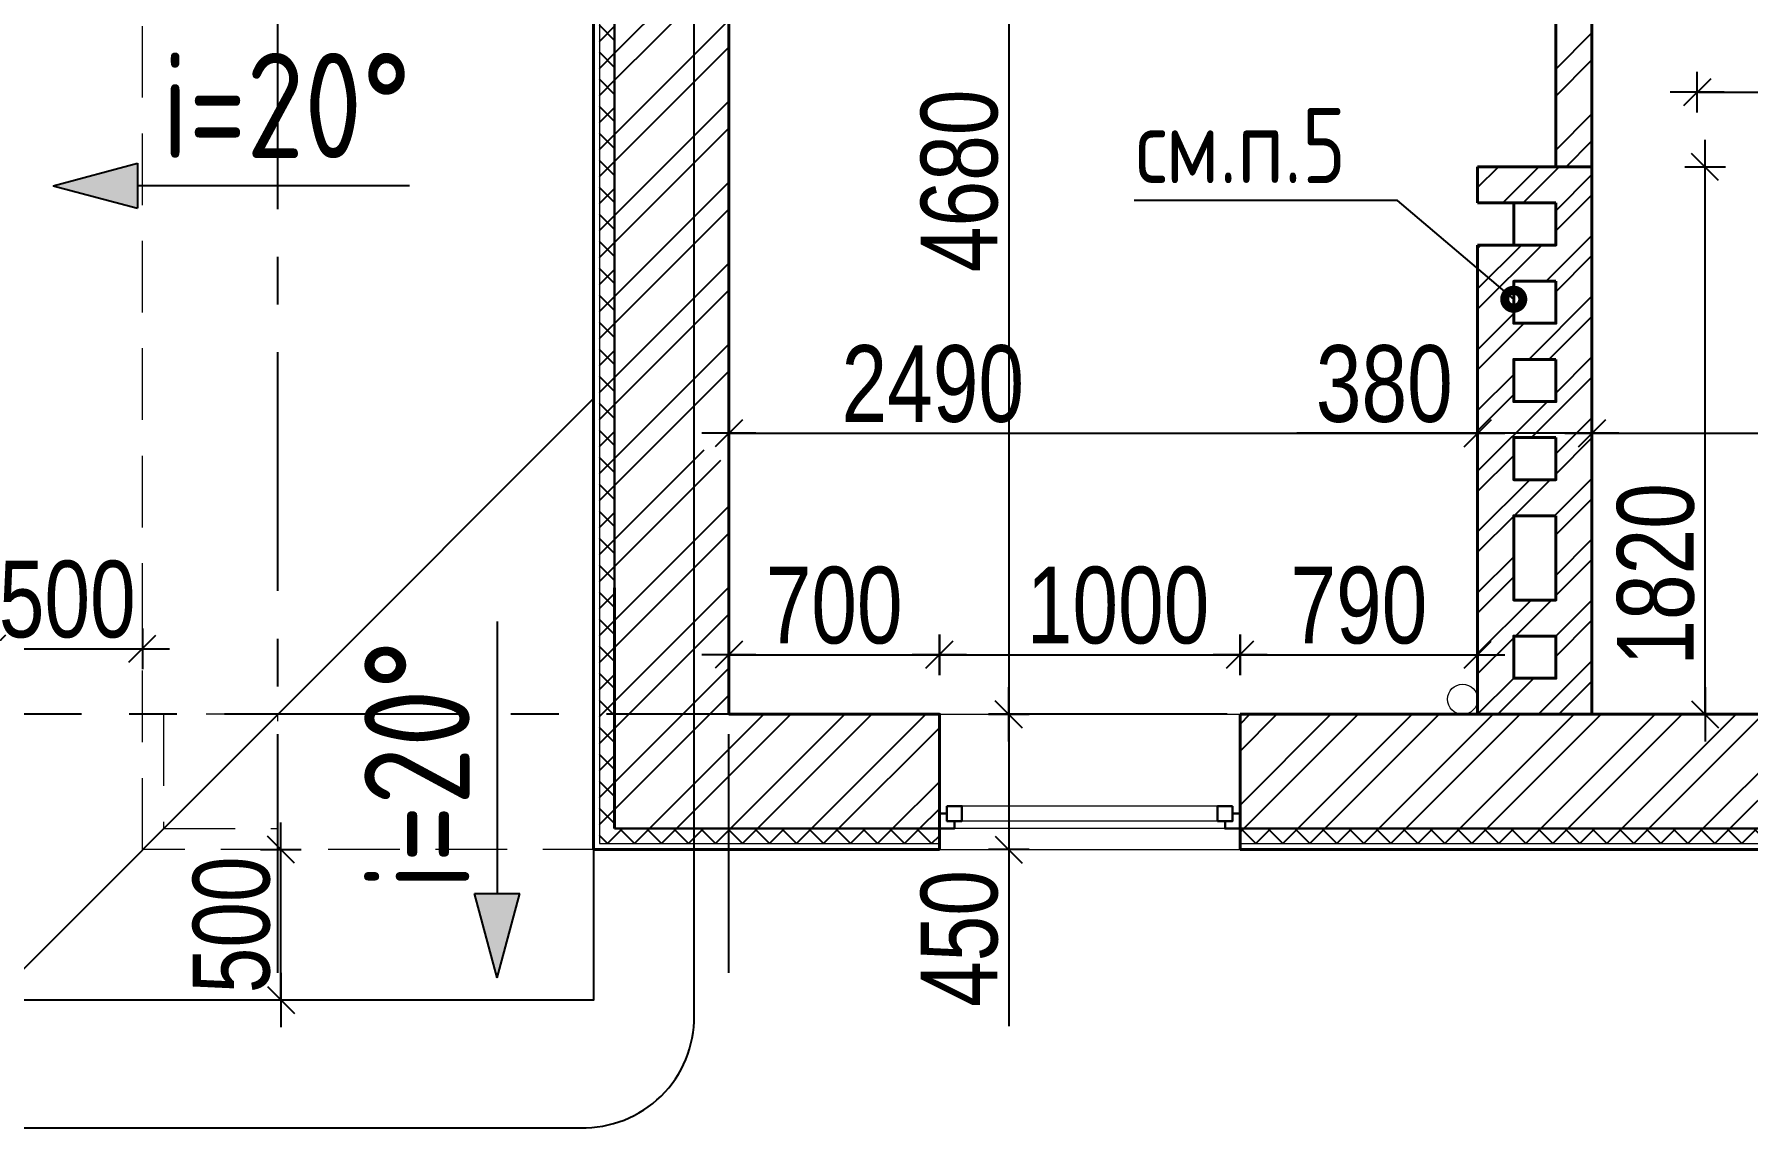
# Model space of a CAD drawing. Extents: x -12289450 to -10763036, y -7834513 to -6150123.
# Drawn here: x -11168298 to -11162601, y -7688992 to -7685356 of the extents above; entities that cross this region are included whole.
import ezdxf

# ---------------------------------------------------------------- set-up
doc = ezdxf.new("R2010")
doc.units = 0
doc.header["$LTSCALE"] = 25
doc.header["$PDMODE"] = 35
doc.linetypes.add('CENTER', pattern=[50.8, 31.75, -6.35, 6.35, -6.35])
doc.linetypes.add('HIDDEN2', pattern=[4.7625, 3.175, -1.5875])
doc.layers.get('DefPoints').update_dxf_attribs({"color": 10, "lineweight": 30})
for name, color, linetype in [('005-РАЗМЕРЫ', 252, 'Continuous'), ('008-ШТРИХОВКА', 252, 'Continuous'), ('014-ОСИ', 251, 'CENTER'), ('Annotation - Text', 7, 'Continuous'), ('Крыши', 7, 'Continuous'), ('Текст', 7, 'Continuous'), ('Чертеж эскизный', 7, 'Continuous')]:
    doc.layers.add(name, color=color, linetype=linetype)
for name, color, linetype, lineweight in [('text', 1, 'Continuous', 15), ('Перегор', 4, 'Continuous', 20), ('СТЕНЫ', 5, 'Continuous', 40)]:
    doc.layers.add(name, color=color, linetype=linetype, lineweight=lineweight)
doc.layers.add('Окна ArchiCAD_Ном._пера__23', color=7, linetype='Continuous', lineweight=30, true_color=0xff6600)
doc.layers.add('Окна ArchiCAD_Ном._пера__3', color=7, linetype='Continuous', lineweight=15, true_color=0xff6600)
doc.styles.add('GOST 2.304', font='cs_gost2304.shx')
doc.styles.add('TXT0', font='txt', dxfattribs={"width": 0.8})
doc.styles.add('ГОСТ 2.304', font='CS_Gost2304.shx')
doc.dimstyles.new('РАЗМЕРЫ', dxfattribs={"dimscale": 30, "dimtxt": 8.5, "dimasz": 0.15, "dimexe": 0, "dimexo": 0, "dimgap": 1.2, "dimtad": 1, "dimdec": 0, "dimzin": 0, "dimdsep": 46, "dimtxsty": 'TXT0', "dimblk1": 'A8MITTA', "dimblk2": 'A8MITTA', "dimsah": 1, "dimcen": 2, "dimse1": 1, "dimse2": 1, "dimadec": 0, "dimazin": 0, "dimtp": 6, "dimtm": 6, "dimtfac": 1, "dimtdec": 0, "dimtofl": 0, "dimtmove": 0, "dimatfit": 3, "dimldrblk": 'A8MITTA', "dimfxl": 0, "dimtolj": 1, "dimtzin": 0, "dimarcsym": 0})

# ---------------------------------------------------------------- blocks, each defined once
blk = doc.blocks.new('A8MITTA', base_point=(3180, 3140))
for p, q in [((3180, 3155), (3180, 3125)), ((3170, 3130), (3190, 3150)), ((3160, 3140), (3200, 3140))]:
    blk.add_line(p, q)
blk = doc.blocks.new('*D335')
at = {"layer": '005-РАЗМЕРЫ', "color": 0, "lineweight": -2, "ltscale": 1.2, "transparency": 16777216}
for p, q in [((-11165057.8, -7687621.7), (-11165057.8, -7688062.7)), ((-11165057.8, -7688067.2), (-11165057.8, -7688653.7))]:
    blk.add_line(p, q, dxfattribs=at)
at = {"layer": 'DefPoints', "color": 0, "ltscale": 1.2, "transparency": 16777216}
for p in [(-11165057.8, -7687617.2), (-11165288.7, -7688067.2), (-11165057.8, -7688067.2)]:
    blk.add_point(p, dxfattribs=at)
at = {"layer": '005-РАЗМЕРЫ', "color": 0, "lineweight": -2, "ltscale": 1.2, "transparency": 16777216, "xscale": 4.5, "yscale": 4.5, "zscale": 4.5}
for p, rotation in [((-11165057.8, -7687617.2), 90), ((-11165057.8, -7688067.2), 270)]:
    blk.add_blockref('A8MITTA', p, dxfattribs=dict(at, rotation=rotation))
at = {"layer": '005-РАЗМЕРЫ', "color": 0, "ltscale": 1.2, "transparency": 16777216, "insert": (-11165221.3, -7688362.7), "char_height": 255, "attachment_point": 5, "rotation": 90, "style": 'TXT0'}
blk.add_mtext('\\A1;450', dxfattribs=at)
blk = doc.blocks.new('*D307')
at = {"layer": '005-РАЗМЕРЫ', "color": 0, "lineweight": -2, "ltscale": 1.2, "transparency": 16777216}
blk.add_line((-11165984.2, -7686682.8), (-11163503.2, -7686682.8), dxfattribs=at)
at = {"layer": 'DefPoints', "color": 0, "ltscale": 1.2, "transparency": 16777216}
for p in [(-11163498.7, -7686682.8), (-11165988.7, -7686767.4), (-11163498.7, -7686827.4)]:
    blk.add_point(p, dxfattribs=at)
at = {"layer": '005-РАЗМЕРЫ', "color": 0, "lineweight": -2, "ltscale": 1.2, "transparency": 16777216, "xscale": 4.5, "yscale": 4.5, "zscale": 4.5, "rotation": 180}
blk.add_blockref('A8MITTA', (-11165988.7, -7686682.8), dxfattribs=at)
at = {"layer": '005-РАЗМЕРЫ', "color": 0, "lineweight": -2, "ltscale": 1.2, "transparency": 16777216, "xscale": 4.5, "yscale": 4.5, "zscale": 4.5}
blk.add_blockref('A8MITTA', (-11163498.7, -7686682.8), dxfattribs=at)
at = {"layer": '005-РАЗМЕРЫ', "color": 0, "ltscale": 1.2, "transparency": 16777216, "insert": (-11165310.5, -7686519.3), "char_height": 255, "attachment_point": 5, "style": 'TXT0'}
blk.add_mtext('\\A1;2490', dxfattribs=at)
blk = doc.blocks.new('*D308')
at = {"layer": '005-РАЗМЕРЫ', "color": 0, "lineweight": -2, "ltscale": 1.2, "transparency": 16777216}
for p, q in [((-11163498.7, -7686682.8), (-11164100.2, -7686682.8)), ((-11163123.2, -7686682.8), (-11163494.2, -7686682.8))]:
    blk.add_line(p, q, dxfattribs=at)
at = {"layer": 'DefPoints', "color": 0, "ltscale": 1.2, "transparency": 16777216}
for p in [(-11163118.7, -7686682.8), (-11163498.7, -7686827.4), (-11163118.7, -7686827.4)]:
    blk.add_point(p, dxfattribs=at)
at = {"layer": '005-РАЗМЕРЫ', "color": 0, "lineweight": -2, "ltscale": 1.2, "transparency": 16777216, "xscale": 4.5, "yscale": 4.5, "zscale": 4.5, "rotation": 180}
blk.add_blockref('A8MITTA', (-11163498.7, -7686682.8), dxfattribs=at)
at = {"layer": '005-РАЗМЕРЫ', "color": 0, "lineweight": -2, "ltscale": 1.2, "transparency": 16777216, "xscale": 4.5, "yscale": 4.5, "zscale": 4.5}
blk.add_blockref('A8MITTA', (-11163118.7, -7686682.8), dxfattribs=at)
at = {"layer": '005-РАЗМЕРЫ', "color": 0, "ltscale": 1.2, "transparency": 16777216, "insert": (-11163809.2, -7686519.3), "char_height": 255, "attachment_point": 5, "style": 'TXT0'}
blk.add_mtext('\\A1;380', dxfattribs=at)
blk = doc.blocks.new('*D321')
at = {"layer": '005-РАЗМЕРЫ', "color": 0, "lineweight": -2, "ltscale": 1.2, "transparency": 16777216}
blk.add_line((-11163114.2, -7686682.8), (-11161083.2, -7686682.8), dxfattribs=at)
at = {"layer": 'DefPoints', "color": 0, "ltscale": 1.2, "transparency": 16777216}
for p in [(-11161078.7, -7686682.8), (-11163118.7, -7686756.2), (-11161078.7, -7686756.2)]:
    blk.add_point(p, dxfattribs=at)
at = {"layer": '005-РАЗМЕРЫ', "color": 0, "lineweight": -2, "ltscale": 1.2, "transparency": 16777216, "xscale": 4.5, "yscale": 4.5, "zscale": 4.5, "rotation": 180}
blk.add_blockref('A8MITTA', (-11163118.7, -7686682.8), dxfattribs=at)
at = {"layer": '005-РАЗМЕРЫ', "color": 0, "lineweight": -2, "ltscale": 1.2, "transparency": 16777216, "xscale": 4.5, "yscale": 4.5, "zscale": 4.5}
blk.add_blockref('A8MITTA', (-11161078.7, -7686682.8), dxfattribs=at)
at = {"layer": '005-РАЗМЕРЫ', "color": 0, "ltscale": 1.2, "transparency": 16777216, "insert": (-11162118.4, -7686519.3), "char_height": 255, "attachment_point": 5, "style": 'TXT0'}
blk.add_mtext('\\A1;2040', dxfattribs=at)
blk = doc.blocks.new('*D341')
at = {"layer": '005-РАЗМЕРЫ', "color": 0, "lineweight": -2, "ltscale": 1.2, "transparency": 16777216}
blk.add_line((-11165057.8, -7682941.7), (-11165057.8, -7687612.7), dxfattribs=at)
at = {"layer": 'DefPoints', "color": 0, "ltscale": 1.2, "transparency": 16777216}
for p in [(-11164613.7, -7682937.2), (-11165057.8, -7687617.2), (-11164613.7, -7687617.2)]:
    blk.add_point(p, dxfattribs=at)
at = {"layer": '005-РАЗМЕРЫ', "color": 0, "lineweight": -2, "ltscale": 1.2, "transparency": 16777216, "xscale": 4.5, "yscale": 4.5, "zscale": 4.5}
for p, rotation in [((-11165057.8, -7682937.2), 90), ((-11165057.8, -7687617.2), 270)]:
    blk.add_blockref('A8MITTA', p, dxfattribs=dict(at, rotation=rotation))
at = {"layer": '005-РАЗМЕРЫ', "color": 0, "ltscale": 1.2, "transparency": 16777216, "insert": (-11165221.3, -7685843.5), "char_height": 255, "attachment_point": 5, "rotation": 90, "style": 'TXT0'}
blk.add_mtext('\\A1;4680', dxfattribs=at)
blk = doc.blocks.new('*D285')
at = {"layer": '005-РАЗМЕРЫ', "color": 0, "lineweight": -2, "ltscale": 1.2, "transparency": 16777216}
blk.add_line((-11168434.2, -7687399.2), (-11167943.2, -7687399.2), dxfattribs=at)
at = {"layer": 'DefPoints', "color": 0, "ltscale": 1.2, "transparency": 16777216}
for p in [(-11167938.7, -7687399.2), (-11168438.7, -7688067.2), (-11167938.7, -7688067.2)]:
    blk.add_point(p, dxfattribs=at)
at = {"layer": '005-РАЗМЕРЫ', "color": 0, "lineweight": -2, "ltscale": 1.2, "transparency": 16777216, "xscale": 4.5, "yscale": 4.5, "zscale": 4.5, "rotation": 180}
blk.add_blockref('A8MITTA', (-11168438.7, -7687399.2), dxfattribs=at)
at = {"layer": '005-РАЗМЕРЫ', "color": 0, "lineweight": -2, "ltscale": 1.2, "transparency": 16777216, "xscale": 4.5, "yscale": 4.5, "zscale": 4.5}
blk.add_blockref('A8MITTA', (-11167938.7, -7687399.2), dxfattribs=at)
at = {"layer": '005-РАЗМЕРЫ', "color": 0, "ltscale": 1.2, "transparency": 16777216, "insert": (-11168188.7, -7687235.7), "char_height": 255, "attachment_point": 5, "style": 'TXT0'}
blk.add_mtext('\\A1;500', dxfattribs=at)
blk = doc.blocks.new('ЛИНИЯ_8331', base_point=(-6696.4, 28376.8))
at = {"layer": 'Чертеж эскизный', "color": 49, "linetype": 'Continuous'}
for p, q in [((-5512.4, 28376.8), (-5792.3, 28451.8)), ((-5792.3, 28301.8), (-5792.3, 28451.8)), ((-5512.4, 28376.8), (-5792.3, 28301.8))]:
    blk.add_line(p, q, dxfattribs=at)
at = {"layer": 'Чертеж эскизный', "color": 7, "linetype": 'Continuous'}
blk.add_line((-6696.4, 28376.8), (-5792.3, 28376.8), dxfattribs=at)
at = {"layer": 'Чертеж эскизный', "color": 49}
blk.add_solid([(-5512.4, 28376.8), (-5792.3, 28301.8), (-5792.3, 28451.8)], dxfattribs=at)
blk = doc.blocks.new('*D283')
at = {"layer": '005-РАЗМЕРЫ', "color": 0, "lineweight": -2, "ltscale": 1.2, "transparency": 16777216}
blk.add_line((-11167478.4, -7688562.7), (-11167478.4, -7688071.7), dxfattribs=at)
at = {"layer": 'DefPoints', "color": 0, "ltscale": 1.2, "transparency": 16777216}
for p in [(-11168789.9, -7688067.2), (-11167478.4, -7688067.2), (-11168789.9, -7688567.2)]:
    blk.add_point(p, dxfattribs=at)
at = {"layer": '005-РАЗМЕРЫ', "color": 0, "lineweight": -2, "ltscale": 1.2, "transparency": 16777216, "xscale": 4.5, "yscale": 4.5, "zscale": 4.5}
for p, rotation in [((-11167478.4, -7688067.2), 90), ((-11167478.4, -7688567.2), 270)]:
    blk.add_blockref('A8MITTA', p, dxfattribs=dict(at, rotation=rotation))
at = {"layer": '005-РАЗМЕРЫ', "color": 0, "ltscale": 1.2, "transparency": 16777216, "insert": (-11167641.9, -7688317.2), "char_height": 255, "attachment_point": 5, "rotation": 90, "style": 'TXT0'}
blk.add_mtext('\\A1;500', dxfattribs=at)
blk = doc.blocks.new('*D376')
at = {"layer": '005-РАЗМЕРЫ', "color": 0, "lineweight": -2, "ltscale": 1.2, "transparency": 16777216}
blk.add_line((-11162764.2, -7685548.9), (-11161873.2, -7685548.9), dxfattribs=at)
at = {"layer": 'DefPoints', "color": 0, "ltscale": 1.2, "transparency": 16777216}
for p in [(-11162768.7, -7684857.2), (-11161868.7, -7684857.2), (-11161868.7, -7685548.9)]:
    blk.add_point(p, dxfattribs=at)
at = {"layer": '005-РАЗМЕРЫ', "color": 0, "lineweight": -2, "ltscale": 1.2, "transparency": 16777216, "xscale": 4.5, "yscale": 4.5, "zscale": 4.5, "rotation": 180}
blk.add_blockref('A8MITTA', (-11162768.7, -7685548.9), dxfattribs=at)
at = {"layer": '005-РАЗМЕРЫ', "color": 0, "lineweight": -2, "ltscale": 1.2, "transparency": 16777216, "xscale": 4.5, "yscale": 4.5, "zscale": 4.5}
blk.add_blockref('A8MITTA', (-11161868.7, -7685548.9), dxfattribs=at)
at = {"layer": '005-РАЗМЕРЫ', "color": 0, "ltscale": 1.2, "transparency": 16777216, "insert": (-11162318.7, -7685385.4), "char_height": 255, "attachment_point": 5, "style": 'TXT0'}
blk.add_mtext('\\A1;900', dxfattribs=at)
blk = doc.blocks.new('*D377')
at = {"layer": '005-РАЗМЕРЫ', "color": 0, "lineweight": -2, "ltscale": 1.2, "transparency": 16777216}
blk.add_line((-11165984.2, -7687419.3), (-11165293.2, -7687419.3), dxfattribs=at)
at = {"layer": 'DefPoints', "color": 0, "ltscale": 1.2, "transparency": 16777216}
for p in [(-11165288.7, -7687419.3), (-11165988.7, -7687617.2), (-11165288.7, -7687617.2)]:
    blk.add_point(p, dxfattribs=at)
at = {"layer": '005-РАЗМЕРЫ', "color": 0, "lineweight": -2, "ltscale": 1.2, "transparency": 16777216, "xscale": 4.5, "yscale": 4.5, "zscale": 4.5, "rotation": 180}
blk.add_blockref('A8MITTA', (-11165988.7, -7687419.3), dxfattribs=at)
at = {"layer": '005-РАЗМЕРЫ', "color": 0, "lineweight": -2, "ltscale": 1.2, "transparency": 16777216, "xscale": 4.5, "yscale": 4.5, "zscale": 4.5}
blk.add_blockref('A8MITTA', (-11165288.7, -7687419.3), dxfattribs=at)
at = {"layer": '005-РАЗМЕРЫ', "color": 0, "ltscale": 1.2, "transparency": 16777216, "insert": (-11165638.7, -7687255.8), "char_height": 255, "attachment_point": 5, "style": 'TXT0'}
blk.add_mtext('\\A1;700', dxfattribs=at)
blk = doc.blocks.new('*D378')
at = {"layer": '005-РАЗМЕРЫ', "color": 0, "lineweight": -2, "ltscale": 1.2, "transparency": 16777216}
blk.add_line((-11165284.2, -7687419.3), (-11164293.2, -7687419.3), dxfattribs=at)
at = {"layer": 'DefPoints', "color": 0, "ltscale": 1.2, "transparency": 16777216}
for p in [(-11164288.7, -7687419.3), (-11165288.7, -7687617.2), (-11164288.7, -7687617.2)]:
    blk.add_point(p, dxfattribs=at)
at = {"layer": '005-РАЗМЕРЫ', "color": 0, "lineweight": -2, "ltscale": 1.2, "transparency": 16777216, "xscale": 4.5, "yscale": 4.5, "zscale": 4.5, "rotation": 180}
blk.add_blockref('A8MITTA', (-11165288.7, -7687419.3), dxfattribs=at)
at = {"layer": '005-РАЗМЕРЫ', "color": 0, "lineweight": -2, "ltscale": 1.2, "transparency": 16777216, "xscale": 4.5, "yscale": 4.5, "zscale": 4.5}
blk.add_blockref('A8MITTA', (-11164288.7, -7687419.3), dxfattribs=at)
at = {"layer": '005-РАЗМЕРЫ', "color": 0, "ltscale": 1.2, "transparency": 16777216, "insert": (-11164694.5, -7687255.8), "char_height": 255, "attachment_point": 5, "style": 'TXT0'}
blk.add_mtext('\\A1;1000', dxfattribs=at)
blk = doc.blocks.new('*D379')
at = {"layer": '005-РАЗМЕРЫ', "color": 0, "lineweight": -2, "ltscale": 1.2, "transparency": 16777216}
blk.add_line((-11164284.2, -7687419.3), (-11163503.2, -7687419.3), dxfattribs=at)
at = {"layer": 'DefPoints', "color": 0, "ltscale": 1.2, "transparency": 16777216}
for p in [(-11163498.7, -7687419.3), (-11164288.7, -7687617.2), (-11163498.7, -7687617.2)]:
    blk.add_point(p, dxfattribs=at)
at = {"layer": '005-РАЗМЕРЫ', "color": 0, "lineweight": -2, "ltscale": 1.2, "transparency": 16777216, "xscale": 4.5, "yscale": 4.5, "zscale": 4.5, "rotation": 180}
blk.add_blockref('A8MITTA', (-11164288.7, -7687419.3), dxfattribs=at)
at = {"layer": '005-РАЗМЕРЫ', "color": 0, "lineweight": -2, "ltscale": 1.2, "transparency": 16777216, "xscale": 4.5, "yscale": 4.5, "zscale": 4.5}
blk.add_blockref('A8MITTA', (-11163498.7, -7687419.3), dxfattribs=at)
at = {"layer": '005-РАЗМЕРЫ', "color": 0, "ltscale": 1.2, "transparency": 16777216, "insert": (-11163893.7, -7687255.8), "char_height": 255, "attachment_point": 5, "style": 'TXT0'}
blk.add_mtext('\\A1;790', dxfattribs=at)
blk = doc.blocks.new('*D417')
at = {"layer": '005-РАЗМЕРЫ', "color": 0, "lineweight": -2, "ltscale": 1.2, "transparency": 16777216}
blk.add_line((-11162742.5, -7687612.7), (-11162742.5, -7685801.7), dxfattribs=at)
at = {"layer": 'DefPoints', "color": 0, "ltscale": 1.2, "transparency": 16777216}
for p in [(-11163118.7, -7685797.2), (-11162742.5, -7685797.2), (-11163118.7, -7687617.2)]:
    blk.add_point(p, dxfattribs=at)
at = {"layer": '005-РАЗМЕРЫ', "color": 0, "lineweight": -2, "ltscale": 1.2, "transparency": 16777216, "xscale": 4.5, "yscale": 4.5, "zscale": 4.5}
for p, rotation in [((-11162742.5, -7685797.2), 90), ((-11162742.5, -7687617.2), 270)]:
    blk.add_blockref('A8MITTA', p, dxfattribs=dict(at, rotation=rotation))
at = {"layer": '005-РАЗМЕРЫ', "color": 0, "ltscale": 1.2, "transparency": 16777216, "insert": (-11162906, -7687152.1), "char_height": 255, "attachment_point": 5, "rotation": 90, "style": 'TXT0'}
blk.add_mtext('\\A1;1820', dxfattribs=at)

msp = doc.modelspace()

# ---------------------------------------------------------------- hatches: boundary and pattern name
at = {"layer": '008-ШТРИХОВКА', "ltscale": 3}
h = msp.add_hatch(dxfattribs=at)
h.set_pattern_fill('ANSI32', color=256, scale=20)
h.set_pattern_definition([(45, (-11167868.72, -7687997.22), (-134.7038, 134.7038), []), (45, (-11167778.92, -7687997.22), (-134.7038, 134.7038), [])])
h.paths.add_polyline_path([(-11165988.7, -7679117.2), (-11166368.7, -7679117.2), (-11166368.7, -7680337.2), (-11167868.7, -7680337.2), (-11167868.7, -7681267.2), (-11167818.7, -7681267.2), (-11167488.7, -7681267.2), (-11167488.7, -7681117.2), (-11167488.7, -7680717.2), (-11165988.7, -7680717.2)])
h.paths.add_polyline_path([(-11165988.7, -7677117.2), (-11164988.7, -7677117.2), (-11164988.7, -7676737.2), (-11166368.7, -7676737.2), (-11166368.7, -7678117.2), (-11166318.7, -7678117.2), (-11165988.7, -7678117.2)])
h.paths.add_polyline_path([(-11158598.7, -7676737.2), (-11163988.7, -7676737.2), (-11163988.7, -7676787.2), (-11163988.7, -7677117.2), (-11161078.7, -7677117.2), (-11161078.7, -7677937.2), (-11160698.7, -7677937.2), (-11160698.7, -7677117.2), (-11158598.7, -7677117.2)])
h.paths.add_polyline_path([(-11160698.7, -7678977.2), (-11161078.7, -7678977.2), (-11161078.7, -7679557.2), (-11161078.7, -7680717.2), (-11160698.7, -7680717.2)])
h.paths.add_polyline_path([(-11154808.7, -7676737.2), (-11157598.7, -7676737.2), (-11157598.7, -7677117.2), (-11157588.7, -7677117.2), (-11155988.7, -7677117.2), (-11155503.8, -7677117.2), (-11155188.7, -7677117.2), (-11155188.7, -7679467.2), (-11154808.7, -7679467.2)])
h.paths.add_polyline_path([(-11154808.7, -7680467.2), (-11155188.5, -7680467.2), (-11155188.7, -7682817.2), (-11161078.7, -7682817.2), (-11161078.7, -7683347.2), (-11160698.7, -7683347.2), (-11160698.7, -7683197.2), (-11159698.7, -7683197.2), (-11156688.7, -7683197.2), (-11156688.7, -7687617.2), (-11158193.7, -7687617.2), (-11158193.7, -7687997.2), (-11156308.7, -7687997.2), (-11156308.7, -7686797.2), (-11156308.7, -7683197.2), (-11154808.7, -7683197.2)])
h.paths.add_polyline_path([(-11160698.7, -7684247.2), (-11161078.7, -7684247.2), (-11161078.7, -7687617.2), (-11160698.7, -7687617.2)], flags=17)
h.paths.add_polyline_path([(-11165988.7, -7682817.2), (-11167488.7, -7682817.2), (-11167488.7, -7682267.2), (-11167868.7, -7682267.2), (-11167868.7, -7683197.2), (-11166368.7, -7683197.2), (-11166368.7, -7687997.2), (-11165288.7, -7687997.2), (-11165288.7, -7687947.2), (-11165288.7, -7687617.2), (-11165988.7, -7687617.2), (-11165988.7, -7686772.6), (-11166070.7, -7686772.6), (-11166070.7, -7686614.6), (-11165988.7, -7686614.6), (-11165988.7, -7686105.2)])
h.paths.add_polyline_path([(-11159193.7, -7687617.2), (-11161778.7, -7687617.2), (-11164288.7, -7687617.2), (-11164288.7, -7687997.2), (-11162778.7, -7687997.2), (-11159193.7, -7687997.2)])
h = msp.add_hatch(dxfattribs=at)
h.set_pattern_fill('ANSI37', color=256, scale=20, style=0)
h.set_pattern_definition([(45, (-11167918.724, -7688047.22), (-44.90128, 44.90128), []), (135, (-11167918.724, -7688047.22), (-44.90128, -44.90128), [])])
h.paths.add_polyline_path([(-11166368.7, -7683197.2), (-11167868.7, -7683197.2), (-11167868.7, -7682267.2), (-11167918.7, -7682267.2), (-11167918.7, -7683247.2), (-11166418.7, -7683247.2), (-11166418.7, -7688047.2), (-11165288.7, -7688047.2), (-11165288.7, -7687997.2), (-11166368.7, -7687997.2)])
h.paths.add_polyline_path([(-11159193.7, -7687997.2), (-11162778.7, -7687997.2), (-11164288.7, -7687997.2), (-11164288.7, -7688047.2), (-11162778.7, -7688047.2), (-11159193.7, -7688047.2)])
h.paths.add_polyline_path([(-11156258.7, -7686797.2), (-11156258.7, -7683247.2), (-11154758.7, -7683247.2), (-11154758.7, -7680467.2), (-11154808.7, -7680467.2), (-11154808.7, -7683197.2), (-11156308.7, -7683197.2), (-11156308.7, -7686797.2), (-11156308.7, -7687997.2), (-11158193.7, -7687997.2), (-11158193.7, -7688047.2), (-11156258.7, -7688047.2)])
h = msp.add_hatch(dxfattribs=at)
h.set_pattern_fill('ANSI32', color=256, scale=20)
h.set_pattern_definition([(45, (-11165988.72, -7685797.22), (-134.704, 134.704), []), (45, (-11165898.92, -7685797.22), (-134.704, 134.704), [])])
h.paths.add_polyline_path([(-11162278.7, -7680597.2), (-11165988.7, -7680597.2), (-11165988.7, -7680717.2), (-11165838.7, -7680717.2), (-11165538.7, -7680717.2), (-11165238.7, -7680717.2), (-11164938.7, -7680717.2), (-11162278.7, -7680717.2)])
h.paths.add_polyline_path([(-11161078.7, -7680597.2), (-11161378.7, -7680597.2), (-11161378.7, -7680717.2), (-11161078.7, -7680717.2)])
h.paths.add_polyline_path([(-11159048.7, -7680597.2), (-11160698.7, -7680597.2), (-11160698.7, -7680717.2), (-11159048.7, -7680717.2)])
h.paths.add_polyline_path([(-11158928.7, -7682097.2), (-11159048.7, -7682097.2), (-11159048.7, -7682817.2), (-11158928.7, -7682817.2)])
h.paths.add_polyline_path([(-11161078.7, -7684737.2), (-11161868.7, -7684737.2), (-11161868.7, -7684857.2), (-11161078.7, -7684857.2)])
h.paths.add_polyline_path([(-11163118.7, -7684147.2), (-11163238.7, -7684147.2), (-11163238.7, -7685797.2), (-11163118.7, -7685797.2)])
h.paths.add_polyline_path([(-11162668.7, -7684737.2), (-11163118.7, -7684737.2), (-11163118.7, -7684857.2), (-11162668.7, -7684857.2)])
h.paths.add_polyline_path([(-11163118.7, -7682817.2), (-11165988.7, -7682817.2), (-11165988.7, -7682937.2), (-11163238.7, -7682937.2), (-11163238.7, -7683347.2), (-11163118.7, -7683347.2)])
h = msp.add_hatch(dxfattribs=at)
h.set_pattern_fill('ANSI32', color=256, scale=15)
h.set_pattern_definition([(45, (-11163498.72, -7687617.22), (-101.028, 101.028), []), (45, (-11163431.37, -7687617.22), (-101.028, 101.028), [])])
h.paths.add_polyline_path([(-11163118.7, -7685797.2), (-11163498.7, -7685797.2), (-11163498.7, -7685917.2), (-11163378.7, -7685917.2), (-11163238.7, -7685917.2), (-11163238.7, -7686057.2), (-11163378.7, -7686057.2), (-11163498.7, -7686057.2), (-11163498.7, -7687617.2), (-11163118.7, -7687617.2)])
h.paths.add_polyline_path([(-11163238.7, -7686317.2), (-11163378.7, -7686317.2), (-11163378.7, -7686177.2), (-11163238.7, -7686177.2)], flags=16)
h.paths.add_polyline_path([(-11163238.7, -7686437.2), (-11163238.7, -7686577.2), (-11163378.7, -7686577.2), (-11163378.7, -7686437.2)], flags=16)
h.paths.add_polyline_path([(-11163238.7, -7686697.2), (-11163238.7, -7686837.2), (-11163378.7, -7686837.2), (-11163378.7, -7686697.2)], flags=16)
h.paths.add_polyline_path([(-11163238.7, -7686957.2), (-11163238.7, -7687237.2), (-11163378.7, -7687237.2), (-11163378.7, -7686957.2)], flags=16)
h.paths.add_polyline_path([(-11163238.7, -7687357.2), (-11163238.7, -7687497.2), (-11163378.7, -7687497.2), (-11163378.7, -7687357.2)], flags=16)

# ---------------------------------------------------------------- linework, layer by layer
at = {"lineweight": 25, "ltscale": 20}
msp.add_line((-11163765.6, -7685908.9), (-11164641.1, -7685908.9), dxfattribs=at)
msp.add_lwpolyline([(-11163378.7, -7686237.2), (-11163765.6, -7685908.9)], dxfattribs=at)
at = {"lineweight": 25, "ltscale": 20, "const_width": 60}
msp.add_lwpolyline([(-11163393.7, -7686237.2, -1), (-11163363.7, -7686237.2, -1)], format="xyb", close=True, dxfattribs=at)
at = {"layer": '014-ОСИ'}
for points in [[(-11167488.7, -7688477.2), (-11167488.7, -7674758.6)], [(-11165988.7, -7688477.2), (-11165988.7, -7674758.6)], [(-11152901.9, -7687617.2), (-11169954.9, -7687617.2)]]:
    msp.add_lwpolyline(points, dxfattribs=at)
at = {"layer": 'text', "color": 1, "ltscale": 3}
msp.add_circle((-11163548.7, -7687567.2), 50, dxfattribs=at)
at = {"layer": 'Крыши', "color": 12, "lineweight": 25}
for points in [[(-11166438.7, -7688567.2), (-11168438.7, -7688567.2), (-11168438.7, -7683267.2), (-11167938.7, -7683267.2)], [(-11166438.7, -7688067.2), (-11166438.7, -7688567.2), (-11168438.7, -7688567.2), (-11168438.7, -7683267.2), (-11167938.7, -7683267.2)], [(-11168438.7, -7688567.2), (-11166438.7, -7686567.2)]]:
    msp.add_lwpolyline(points, dxfattribs=at)
at = {"layer": 'Окна ArchiCAD_Ном._пера__23', "linetype": 'Continuous'}
for points in [[(-11165263.7, -7687922.2), (-11165213.7, -7687922.2), (-11165213.7, -7687972.2), (-11165263.7, -7687972.2)], [(-11164313.7, -7687922.2), (-11164363.7, -7687922.2), (-11164363.7, -7687972.2), (-11164313.7, -7687972.2)]]:
    msp.add_lwpolyline(points, close=True, dxfattribs=at)
for points in [[(-11165263.7, -7687947.2), (-11165288.7, -7687947.2), (-11165288.7, -7687997.2), (-11165238.7, -7687997.2), (-11165238.7, -7687972.2), (-11165263.7, -7687972.2), (-11165263.7, -7687947.2)], [(-11164313.7, -7687947.2), (-11164288.7, -7687947.2), (-11164288.7, -7687997.2), (-11164338.7, -7687997.2), (-11164338.7, -7687972.2), (-11164313.7, -7687972.2), (-11164313.7, -7687947.2)]]:
    msp.add_lwpolyline(points, dxfattribs=at)
at = {"layer": 'Окна ArchiCAD_Ном._пера__3', "linetype": 'Continuous'}
for p, q in [((-11164363.7, -7687922.2), (-11165213.7, -7687922.2)), ((-11164363.7, -7687972.2), (-11165213.7, -7687972.2)), ((-11164338.7, -7687997.2), (-11165238.7, -7687997.2))]:
    msp.add_line(p, q, dxfattribs=at)
at = {"layer": 'Перегор', "color": 6, "linetype": 'Continuous', "lineweight": 25, "ltscale": 5}
msp.add_lwpolyline([(-11166104.2, -7688619.9), (-11166104.2, -7683398.5, 0.413301), (-11166482.2, -7683021.6), (-11168384.4, -7683021.6, 0.414214), (-11168762.4, -7683399.6), (-11168762.4, -7688619.9, 0.361262), (-11168453.6, -7688991.5), (-11166482.2, -7688991.5, 0.426315), (-11166104.2, -7688619.9)], format="xyb", close=True, dxfattribs=at)
at = {"layer": 'СТЕНЫ', "ltscale": 3}
for p, q in [((-11165988.7, -7682817.2), (-11165988.7, -7687617.2)), ((-11166438.7, -7683267.2), (-11166438.7, -7688067.2)), ((-11166368.7, -7687197.2), (-11166368.7, -7687997.2)), ((-11165988.7, -7687617.2), (-11165288.7, -7687617.2)), ((-11165288.7, -7687617.2), (-11165288.7, -7688067.2)), ((-11164288.7, -7687617.2), (-11164288.7, -7688067.2)), ((-11166438.7, -7688067.2), (-11165288.7, -7688067.2))]:
    msp.add_line(p, q, dxfattribs=at)
at = {"layer": 'СТЕНЫ', "lineweight": 9, "ltscale": 3}
for p, q in [((-11166418.7, -7683247.2), (-11166418.7, -7688047.2)), ((-11166418.7, -7688047.2), (-11165288.7, -7688047.2))]:
    msp.add_line(p, q, dxfattribs=at)
at = {"layer": 'СТЕНЫ', "lineweight": 30, "ltscale": 3}
for p, q in [((-11166368.7, -7687997.2), (-11166368.7, -7683197.2)), ((-11165288.7, -7687997.2), (-11166368.7, -7687997.2))]:
    msp.add_line(p, q, dxfattribs=at)
at = {"layer": 'СТЕНЫ', "color": 44, "ltscale": 0.3, "true_color": 0xab6317}
for p, q in [((-11163118.7, -7685797.2), (-11163498.7, -7685797.2)), ((-11163378.7, -7685917.2), (-11163498.7, -7685917.2)), ((-11163378.7, -7686057.2), (-11163498.7, -7686057.2)), ((-11163118.7, -7686317.2), (-11163118.7, -7686437.2)), ((-11163118.7, -7687617.2), (-11163498.7, -7687617.2))]:
    msp.add_line(p, q, dxfattribs=at)
at = {"layer": 'СТЕНЫ', "linetype": 'HIDDEN2', "lineweight": 0, "ltscale": 3}
msp.add_lwpolyline([(-11166368.7, -7688067.2), (-11167938.7, -7688067.2), (-11167938.7, -7683197.2)], dxfattribs=at)
at = {"layer": 'СТЕНЫ', "ltscale": 3}
for points in [[(-11163238.7, -7684147.2), (-11163238.7, -7685797.2)], [(-11163118.7, -7684857.2), (-11163118.7, -7687617.2)], [(-11163118.7, -7684857.2), (-11163118.7, -7685797.2)], [(-11165988.7, -7687377.2), (-11165988.7, -7687617.2)], [(-11164288.7, -7687617.2), (-11161078.7, -7687617.2)], [(-11164288.7, -7688067.2), (-11162778.7, -7688067.2)], [(-11162778.7, -7688067.2), (-11159193.7, -7688067.2)]]:
    msp.add_lwpolyline(points, dxfattribs=at)
at = {"layer": 'СТЕНЫ', "color": 44, "ltscale": 0.3, "true_color": 0xab6317}
for points in [[(-11163498.7, -7685917.2), (-11163498.7, -7685797.2)], [(-11163118.7, -7685917.2), (-11163118.7, -7685797.2)], [(-11163118.7, -7687617.2), (-11163118.7, -7685797.2)], [(-11163118.7, -7687617.2), (-11163118.7, -7685797.2)], [(-11163498.7, -7687617.2), (-11163498.7, -7686057.2)], [(-11163118.7, -7686177.2), (-11163118.7, -7686057.2)], [(-11163118.7, -7686437.2), (-11163118.7, -7686317.2)], [(-11163118.7, -7686697.2), (-11163118.7, -7686577.2)], [(-11163118.7, -7687617.2), (-11163118.7, -7686837.2)], [(-11163498.7, -7687617.2), (-11163118.7, -7687617.2)]]:
    msp.add_lwpolyline(points, dxfattribs=at)
for points in [[(-11163238.7, -7685917.2), (-11163238.7, -7686057.2), (-11163378.7, -7686057.2), (-11163378.7, -7685917.2)], [(-11163238.7, -7686177.2), (-11163238.7, -7686317.2), (-11163378.7, -7686317.2), (-11163378.7, -7686177.2)], [(-11163238.7, -7686437.2), (-11163238.7, -7686577.2), (-11163378.7, -7686577.2), (-11163378.7, -7686437.2)], [(-11163238.7, -7686697.2), (-11163238.7, -7686837.2), (-11163378.7, -7686837.2), (-11163378.7, -7686697.2)], [(-11163238.7, -7686957.2), (-11163238.7, -7687237.2), (-11163378.7, -7687237.2), (-11163378.7, -7686957.2)], [(-11163238.7, -7687357.2), (-11163238.7, -7687497.2), (-11163378.7, -7687497.2), (-11163378.7, -7687357.2)]]:
    msp.add_lwpolyline(points, close=True, dxfattribs=at)
at = {"layer": 'СТЕНЫ', "linetype": 'HIDDEN2', "lineweight": 0, "ltscale": 3}
msp.add_lwpolyline([(-11167868.7, -7687997.2), (-11167488.7, -7687997.2), (-11167488.7, -7687617.2), (-11167868.7, -7687617.2)], close=True, dxfattribs=at)
at = {"layer": 'СТЕНЫ', "lineweight": 9, "ltscale": 3}
for points in [[(-11165288.7, -7687617.2), (-11164288.7, -7687617.2)], [(-11165288.7, -7688067.2), (-11164288.7, -7688067.2)], [(-11164288.7, -7688047.2), (-11162778.7, -7688047.2)], [(-11162778.7, -7688047.2), (-11159193.7, -7688047.2)]]:
    msp.add_lwpolyline(points, dxfattribs=at)
at = {"layer": 'СТЕНЫ', "lineweight": 30, "ltscale": 3}
for points in [[(-11164288.7, -7687997.2), (-11162778.7, -7687997.2)], [(-11162778.7, -7687997.2), (-11159193.7, -7687997.2)]]:
    msp.add_lwpolyline(points, dxfattribs=at)

# ---------------------------------------------------------------- block references
at = {"layer": 'Чертеж эскизный', "color": 7, "linetype": 'Continuous'}
for p, rotation in [((-11167051.2, -7685859.9), 180), ((-11166759, -7687308.9), 269.9999999997916)]:
    msp.add_blockref('ЛИНИЯ_8331', p, dxfattribs=dict(at, rotation=rotation))

# ---------------------------------------------------------------- texts
at = {"layer": 'Annotation - Text', "color": 0, "lineweight": 25, "style": 'GOST 2.304'}
msp.add_text('см.п.5', height=250, dxfattribs=at).set_placement((-11164635.9, -7685851.2))
at = {"layer": 'Текст', "linetype": 'Continuous', "lineweight": 25, "ltscale": 100}
for rotation, style, p in [(360, 'ГОСТ 2.304', (-11167875.2, -7685768.1)), (90, 'GOST 2.304', (-11166850.8, -7688201))]:
    msp.add_text('i=20%%D', height=350, rotation=rotation, dxfattribs=dict(at, style=style)).set_placement(p)

# ---------------------------------------------------------------- dimensions: what is measured, and where the dimension line sits
at = {"layer": '005-РАЗМЕРЫ', "ltscale": 1.2}
for base, p1, p2, picture, middle in [((-11165057.8, -7687617.2), (-11164613.7, -7682937.2), (-11164613.7, -7687617.2), '*D341', (-11165057.8, -7685843.5)), ((-11162742.5, -7685797.2), (-11163118.7, -7687617.2), (-11163118.7, -7685797.2), '*D417', (-11162742.5, -7687152.1)), ((-11165057.8, -7688067.2), (-11165057.8, -7687617.2), (-11165288.7, -7688067.2), '*D335', (-11165057.8, -7688362.7)), ((-11167478.4, -7688067.2), (-11168789.9, -7688567.2), (-11168789.9, -7688067.2), '*D283', (-11167478.4, -7688317.2))]:
    dim = msp.add_linear_dim(base=base, p1=p1, p2=p2, angle=90, dimstyle='РАЗМЕРЫ', dxfattribs=at)
    dim.commit()
    dim.dimension.update_dxf_attribs({"geometry": picture, "text_midpoint": middle, "dimtype": 160})
for base, p1, p2, picture, middle in [((-11161868.7, -7685548.9), (-11162768.7, -7684857.2), (-11161868.7, -7684857.2), '*D376', (-11162318.7, -7685548.9)), ((-11163498.7, -7686682.8), (-11165988.7, -7686767.4), (-11163498.7, -7686827.4), '*D307', (-11165310.5, -7686682.8)), ((-11163118.7, -7686682.8), (-11163498.7, -7686827.4), (-11163118.7, -7686827.4), '*D308', (-11163809.2, -7686682.8)), ((-11161078.7, -7686682.8), (-11163118.7, -7686756.2), (-11161078.7, -7686756.2), '*D321', (-11162118.4, -7686682.8)), ((-11167938.7, -7687399.2), (-11168438.7, -7688067.2), (-11167938.7, -7688067.2), '*D285', (-11168188.7, -7687399.2)), ((-11165288.7, -7687419.3), (-11165988.7, -7687617.2), (-11165288.7, -7687617.2), '*D377', (-11165638.7, -7687419.3)), ((-11164288.7, -7687419.3), (-11165288.7, -7687617.2), (-11164288.7, -7687617.2), '*D378', (-11164694.5, -7687419.3))]:
    dim = msp.add_linear_dim(base=base, p1=p1, p2=p2, dimstyle='РАЗМЕРЫ', dxfattribs=at)
    dim.commit()
    dim.dimension.update_dxf_attribs({"geometry": picture, "text_midpoint": middle, "dimtype": 160})
dim = msp.add_linear_dim(base=(-11163498.7, -7687419.3), p1=(-11164288.7, -7687617.2), p2=(-11163498.7, -7687617.2), dimstyle='РАЗМЕРЫ', dxfattribs=at)
dim.commit()
dim.dimension.update_dxf_attribs({"geometry": '*D379', "text_midpoint": (-11163893.7, -7687255.8)})

doc.saveas('drawing.dxf')
